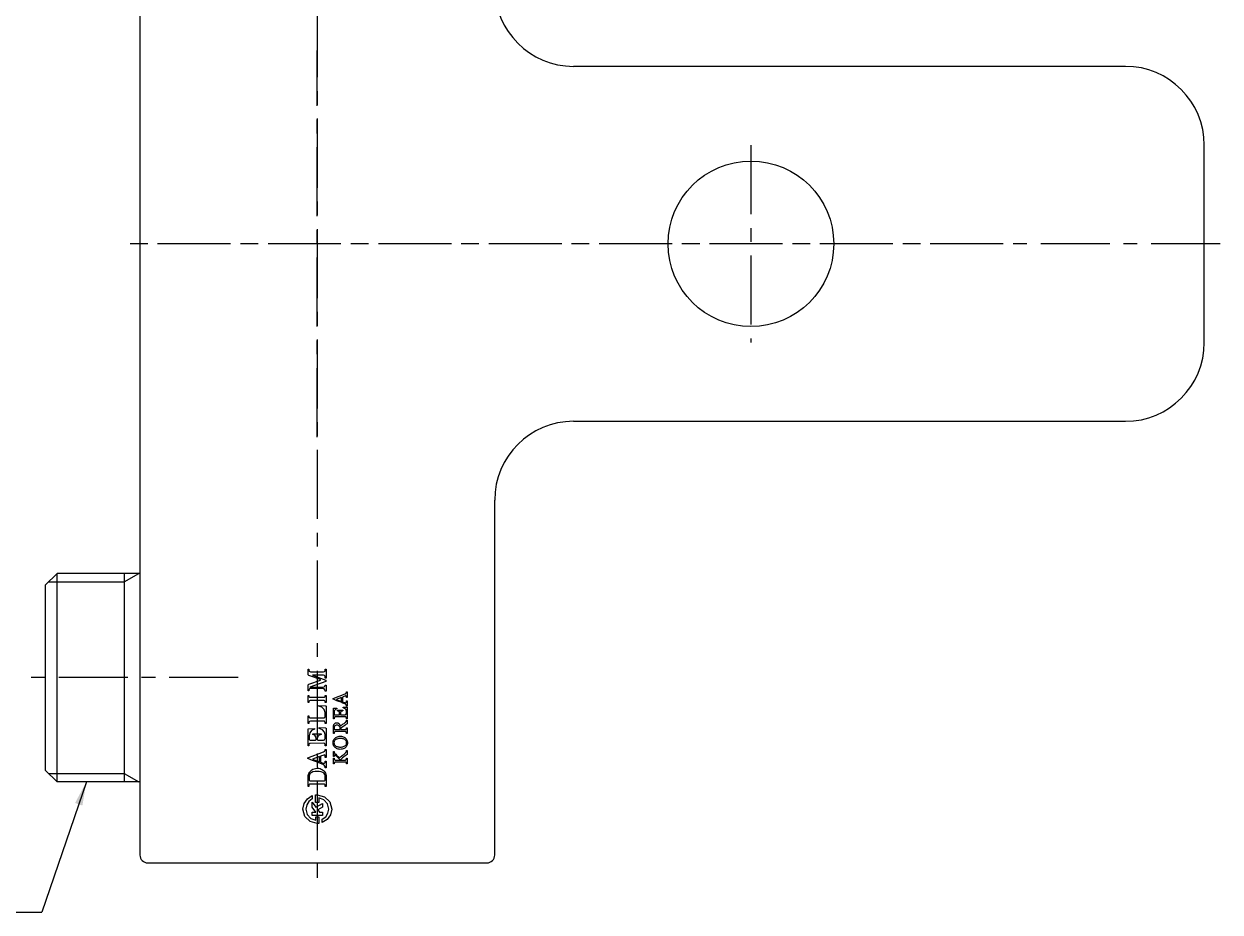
# Model space of a CAD drawing. Extents: x 46876 to 47470, y 16089 to 16509.
# Drawn here: x 46988.1 to 47139.8, y 16283.3 to 16395.9 of the extents above; entities that cross this region are included whole.
import ezdxf

# ---------------------------------------------------------------- set-up
doc = ezdxf.new("R2010")
doc.units = 0
doc.header["$LTSCALE"] = 7
doc.header["$MEASUREMENT"] = 0
doc.linetypes.add('CENTER', pattern=[2, 1.25, -0.25, 0.25, -0.25])
doc.layers.get('0').update_dxf_attribs({"color": 2, "linetype": 'CONTINUOUS'})
for name, color, linetype in [('CL', 1, 'CENTER'), ('D', 2, 'CONTINUOUS'), ('DIM', 2, 'CONTINUOUS'), ('DWG', 7, 'CONTINUOUS')]:
    doc.layers.add(name, color=color, linetype=linetype)
doc.styles.add('GHS', font='romans', dxfattribs={"bigfont": 'ghs'})
doc.dimstyles.new('STANDARD$7', dxfattribs={"dimtxt": 3.5, "dimasz": 3, "dimexe": 1, "dimexo": 1, "dimgap": 1, "dimtad": 1, "dimdec": 4, "dimzin": 0, "dimdsep": 46, "dimtxsty": 'GHS', "dimcen": 1, "dimclrd": 256, "dimclre": 256, "dimclrt": 2, "dimadec": 4, "dimazin": 0, "dimtfac": 1, "dimtdec": 4, "dimtmove": 2, "dimatfit": 2, "dimfxl": 0, "dimtolj": 1, "dimtzin": 0, "dimlwd": -1, "dimlwe": -1, "dimarcsym": 0})

msp = doc.modelspace()

# ---------------------------------------------------------------- linework, layer by layer
at = {"color": 7, "linetype": 'Continuous'}
for p, q in [((46992.32722, 16326.27583), (46990.82722, 16324.77583)), ((47002.82722, 16326.27583), (46992.32722, 16326.27583)), ((47000.82722, 16326.27583), (47000.82722, 16313.05533)), ((46990.82722, 16324.77583), (46990.82722, 16301.33483)), ((47000.82722, 16313.05533), (47000.82722, 16299.83483)), ((46992.32722, 16299.83483), (46990.82722, 16301.33483)), ((47002.82722, 16299.83483), (46992.32722, 16299.83483))]:
    msp.add_line(p, q, dxfattribs=at)
at = {"color": 2}
for p, q in [((47024.15086, 16314.10665), (47024.26599, 16314.10665)), ((47024.15086, 16313.48386), (47024.15086, 16314.10665)), ((47024.17235, 16313.42172), (47024.15086, 16313.48386)), ((47024.2132, 16313.36912), (47024.17235, 16313.42172)), ((47024.2666, 16313.33762), (47024.2132, 16313.36912)), ((47024.26599, 16314.10665), (47024.26913, 16313.98831)), ((47024.75594, 16313.17257), (47024.2666, 16313.33762)), ((47024.26913, 16313.98831), (47024.2979, 16313.88651)), ((47024.2979, 16313.88651), (47024.36908, 16313.81879)), ((47024.36908, 16313.81879), (47024.46851, 16313.79419)), ((47024.46851, 16313.79419), (47026.12668, 16313.79419)), ((47024.73322, 16313.38172), (47026.41391, 16312.73692)), ((47024.75025, 16313.37705), (47024.73322, 16313.38172)), ((47026.12668, 16313.37208), (47024.75025, 16313.37705)), ((47026.12668, 16313.79419), (47026.23876, 16313.81907)), ((47026.25072, 16313.33852), (47026.12668, 16313.37208)), ((47026.23876, 16313.81907), (47026.31014, 16313.88777)), ((47026.31782, 16313.25199), (47026.25072, 16313.33852)), ((47026.31014, 16313.88777), (47026.33542, 16313.99156)), ((47026.33542, 16313.99156), (47026.3358, 16314.11)), ((47026.3358, 16314.11), (47026.45092, 16314.11)), ((47026.45092, 16314.11), (47026.45092, 16312.99055)), ((47024.15086, 16312.05966), (47024.16666, 16312.12651)), ((47024.15086, 16311.36038), (47024.15086, 16312.05966)), ((47024.16666, 16312.12651), (47024.20455, 16312.18501)), ((47024.20455, 16312.18501), (47024.26629, 16312.23004)), ((47024.26629, 16312.23004), (47025.72547, 16312.74047)), ((47026.41391, 16312.56208), (47024.38819, 16311.83756)), ((47024.38819, 16311.83756), (47024.396, 16311.83774)), ((47024.396, 16311.83774), (47025.78644, 16311.83774)), ((47025.24165, 16312.98615), (47024.75594, 16313.17257)), ((47025.72436, 16312.7999), (47025.24165, 16312.98615)), ((47025.72547, 16312.74047), (47025.72436, 16312.7999)), ((47025.78644, 16311.83774), (47026.05893, 16311.83756)), ((47026.05893, 16311.83756), (47026.20136, 16311.87594)), ((47026.20136, 16311.87594), (47026.29724, 16311.97252)), ((47026.29724, 16311.97252), (47026.3358, 16312.09941)), ((47026.33732, 16313.13213), (47026.31782, 16313.25199)), ((47026.3358, 16312.99055), (47026.33732, 16313.13213)), ((47026.45092, 16312.99055), (47026.3358, 16312.99055)), ((47026.3358, 16312.09941), (47026.45092, 16312.09941)), ((47026.41391, 16312.73692), (47026.41391, 16312.56208)), ((47026.45092, 16312.09941), (47026.45092, 16311.35247)), ((47024.26599, 16311.36038), (47024.15086, 16311.36038)), ((47024.15086, 16309.88567), (47024.15086, 16310.80147)), ((47024.15086, 16310.80147), (47024.26599, 16310.80147)), ((47024.28214, 16311.54954), (47024.26498, 16311.45124)), ((47024.26498, 16311.45124), (47024.26599, 16311.36038)), ((47024.26599, 16310.80147), (47024.26678, 16310.68941)), ((47024.26678, 16310.68941), (47024.28469, 16310.62699)), ((47024.34515, 16311.63485), (47024.28214, 16311.54954)), ((47024.28469, 16310.62699), (47024.32956, 16310.58315)), ((47024.32956, 16310.58315), (47024.38909, 16310.56659)), ((47024.47196, 16311.67123), (47024.34515, 16311.63485)), ((47024.38909, 16310.56659), (47026.18196, 16310.56375)), ((47026.04312, 16311.67061), (47024.47196, 16311.67123)), ((47026.19044, 16311.62818), (47026.04312, 16311.67061)), ((47026.18196, 16310.56375), (47026.2587, 16310.57661)), ((47026.29152, 16311.51958), (47026.19044, 16311.62818)), ((47026.2587, 16310.57661), (47026.31205, 16310.61772)), ((47026.3358, 16311.35247), (47026.29152, 16311.51958)), ((47026.31205, 16310.61772), (47026.33531, 16310.69083)), ((47026.33531, 16310.69083), (47026.3358, 16310.80147)), ((47026.45092, 16311.35247), (47026.3358, 16311.35247)), ((47026.3358, 16310.80147), (47026.45092, 16310.80147)), ((47026.45092, 16310.80147), (47026.45092, 16309.88567)), ((47027.34796, 16310.40584), (47028.85036, 16310.98665)), ((47027.34796, 16310.30778), (47027.34796, 16310.40584)), ((47027.57074, 16310.22117), (47027.34796, 16310.30778)), ((47028.4025, 16310.54072), (47027.72715, 16310.27684)), ((47027.72715, 16310.27684), (47028.4025, 16310.01792)), ((47028.4025, 16310.01792), (47028.4025, 16310.54072)), ((47028.90188, 16310.72978), (47028.51183, 16310.58513)), ((47028.51183, 16310.58513), (47028.51183, 16309.97511)), ((47028.85036, 16310.98665), (47028.88022, 16310.99938)), ((47028.88022, 16310.99938), (47028.90611, 16311.01319)), ((47028.91059, 16310.73284), (47028.90188, 16310.72978)), ((47028.90611, 16311.01319), (47028.92793, 16311.02813)), ((47028.92002, 16310.73537), (47028.91059, 16310.73284)), ((47028.93037, 16310.73738), (47028.92002, 16310.73537)), ((47028.92793, 16311.02813), (47028.94738, 16311.0459)), ((47028.94034, 16310.73874), (47028.93037, 16310.73738)), ((47028.94923, 16310.73962), (47028.94034, 16310.73874)), ((47028.94738, 16311.0459), (47028.96644, 16311.06757)), ((47028.95724, 16310.7399), (47028.94923, 16310.73962)), ((47028.97424, 16310.73289), (47028.95724, 16310.7399)), ((47028.96644, 16311.06757), (47028.98535, 16311.09346)), ((47028.98934, 16310.71182), (47028.97424, 16310.73289)), ((47028.98535, 16311.09346), (47028.99632, 16311.11414)), ((47029.00248, 16310.67663), (47028.98934, 16310.71182)), ((47028.99632, 16311.11414), (47029.00595, 16311.13856)), ((47029.01353, 16310.63068), (47029.00248, 16310.67663)), ((47029.00595, 16311.13856), (47029.01425, 16311.16677)), ((47029.02172, 16310.57777), (47029.01353, 16310.63068)), ((47029.01425, 16311.16677), (47029.02092, 16311.19559)), ((47029.02092, 16311.19559), (47029.0252, 16311.22097)), ((47029.02723, 16310.51769), (47029.02172, 16310.57777)), ((47029.0252, 16311.22097), (47029.02723, 16311.24304)), ((47029.02723, 16311.24304), (47029.11435, 16311.24304)), ((47029.11435, 16310.51769), (47029.02723, 16310.51769)), ((47029.11435, 16311.24304), (47029.11435, 16310.51769)), ((47024.26599, 16309.88567), (47024.15086, 16309.88567)), ((47024.26678, 16310.00687), (47024.26599, 16309.88567)), ((47024.28889, 16310.08835), (47024.26678, 16310.00687)), ((47024.342, 16310.12959), (47024.28889, 16310.08835)), ((47024.4037, 16310.14103), (47024.342, 16310.12959)), ((47026.14768, 16310.14103), (47024.4037, 16310.14103)), ((47025.53492, 16309.51429), (47026.36877, 16309.47137)), ((47025.53492, 16309.41347), (47025.53492, 16309.51429)), ((47025.89489, 16309.28652), (47025.53492, 16309.41347)), ((47026.18804, 16308.99268), (47025.89489, 16309.28652)), ((47026.21852, 16310.13621), (47026.14768, 16310.14103)), ((47026.3215, 16308.63438), (47026.18804, 16308.99268)), ((47026.29634, 16310.1028), (47026.21852, 16310.13621)), ((47026.33397, 16310.01233), (47026.29634, 16310.1028)), ((47026.3358, 16309.88567), (47026.33397, 16310.01233)), ((47026.45092, 16309.88567), (47026.3358, 16309.88567)), ((47026.36877, 16309.47137), (47026.41687, 16309.45821)), ((47026.41687, 16309.45821), (47026.44258, 16309.42689)), ((47026.44258, 16309.42689), (47026.45092, 16309.38142)), ((47026.45092, 16309.38142), (47026.45092, 16307.24648)), ((47027.37269, 16307.84028), (47027.37269, 16309.18832)), ((47027.37269, 16309.18832), (47027.79248, 16309.18832)), ((47027.472, 16308.74381), (47027.47056, 16308.70705)), ((47027.4739, 16308.77732), (47027.472, 16308.74381)), ((47027.47643, 16308.80759), (47027.4739, 16308.77732)), ((47027.47949, 16308.83469), (47027.47643, 16308.80759)), ((47027.4965, 16308.88469), (47027.47949, 16308.83469)), ((47027.53483, 16308.93655), (47027.4965, 16308.88469)), ((47027.59431, 16308.99015), (47027.53483, 16308.93655)), ((47027.81332, 16310.12712), (47027.57074, 16310.22117)), ((47027.66291, 16309.03804), (47027.59431, 16308.99015)), ((47027.72893, 16309.07341), (47027.66291, 16309.03804)), ((47027.79248, 16309.09613), (47027.72893, 16309.07341)), ((47027.79248, 16309.18832), (47027.79248, 16309.09613)), ((47028.07574, 16310.02542), (47027.81332, 16310.12712)), ((47027.87715, 16308.92434), (47028.55837, 16308.92434)), ((47027.87715, 16308.83224), (47027.87715, 16308.92434)), ((47027.91303, 16308.82663), (47027.87715, 16308.83224)), ((47027.95041, 16308.81826), (47027.91303, 16308.82663)), ((47027.98941, 16308.8071), (47027.95041, 16308.81826)), ((47028.02643, 16308.79355), (47027.98941, 16308.8071)), ((47028.05809, 16308.77815), (47028.02643, 16308.79355)), ((47028.08455, 16308.76094), (47028.05809, 16308.77815)), ((47028.33936, 16309.92272), (47028.07574, 16310.02542)), ((47028.10964, 16308.73763), (47028.08455, 16308.76094)), ((47028.12952, 16308.71207), (47028.10964, 16308.73763)), ((47028.33838, 16308.76094), (47028.3102, 16308.73456)), ((47028.36211, 16308.77632), (47028.33838, 16308.76094)), ((47028.58488, 16309.82604), (47028.33936, 16309.92272)), ((47028.39385, 16308.79128), (47028.36211, 16308.77632)), ((47028.43352, 16308.80579), (47028.39385, 16308.79128)), ((47028.47672, 16308.81823), (47028.43352, 16308.80579)), ((47028.51829, 16308.82704), (47028.47672, 16308.81823)), ((47028.51183, 16309.97511), (47028.56644, 16309.95352)), ((47028.55837, 16308.83224), (47028.51829, 16308.82704)), ((47028.55837, 16308.92434), (47028.55837, 16308.83224)), ((47028.56644, 16309.95352), (47028.61631, 16309.93485)), ((47028.81221, 16309.73536), (47028.58488, 16309.82604)), ((47028.60106, 16309.31957), (47029.11435, 16309.28649)), ((47028.60106, 16309.23101), (47028.60106, 16309.31957)), ((47028.64578, 16309.21473), (47028.60106, 16309.23101)), ((47028.61631, 16309.93485), (47028.66141, 16309.91893)), ((47028.70456, 16309.18835), (47028.64578, 16309.21473)), ((47028.66141, 16309.91893), (47028.70273, 16309.9051)), ((47028.70273, 16309.9051), (47028.74202, 16309.89219)), ((47028.77754, 16309.15192), (47028.70456, 16309.18835)), ((47028.74202, 16309.89219), (47028.77916, 16309.88029)), ((47028.85039, 16309.1113), (47028.77754, 16309.15192)), ((47028.77916, 16309.88029), (47028.81221, 16309.87083)), ((47028.81221, 16309.87083), (47028.84091, 16309.86344)), ((47028.85181, 16309.71808), (47028.81221, 16309.73536)), ((47028.84091, 16309.86344), (47028.86505, 16309.85819)), ((47028.90987, 16309.07181), (47028.85039, 16309.1113)), ((47028.88514, 16309.70048), (47028.85181, 16309.71808)), ((47028.86505, 16309.85819), (47028.88589, 16309.85494)), ((47028.91242, 16309.68263), (47028.88514, 16309.70048)), ((47028.88589, 16309.85494), (47028.90389, 16309.85298)), ((47028.90389, 16309.85298), (47028.91912, 16309.85231)), ((47028.95593, 16309.03376), (47028.90987, 16309.07181)), ((47028.9363, 16309.6622), (47028.91242, 16309.68263)), ((47028.91912, 16309.85231), (47028.94939, 16309.86084)), ((47028.95946, 16309.63693), (47028.9363, 16309.6622)), ((47028.94939, 16309.86084), (47028.97484, 16309.8865)), ((47028.96966, 16309.0164), (47028.95593, 16309.03376)), ((47028.982, 16309.60677), (47028.95946, 16309.63693)), ((47028.98138, 16308.99281), (47028.96966, 16309.0164)), ((47028.97484, 16309.8865), (47028.99537, 16309.92939)), ((47028.99112, 16308.96287), (47028.98138, 16308.99281)), ((47028.9941, 16309.58428), (47028.982, 16309.60677)), ((47028.99869, 16308.93011), (47028.99112, 16308.96287)), ((47029.00446, 16309.55798), (47028.9941, 16309.58428)), ((47028.99537, 16309.92939), (47029.01087, 16309.9832)), ((47029.00456, 16308.89796), (47028.99869, 16308.93011)), ((47029.01294, 16309.52797), (47029.00446, 16309.55798)), ((47029.00876, 16308.86653), (47029.00456, 16308.89796)), ((47029.01157, 16308.83402), (47029.00876, 16308.86653)), ((47029.01087, 16309.9832), (47029.02146, 16310.04131)), ((47029.01327, 16308.79682), (47029.01157, 16308.83402)), ((47029.01981, 16309.49793), (47029.01294, 16309.52797)), ((47029.01384, 16308.75507), (47029.01327, 16308.79682)), ((47029.01384, 16308.71359), (47029.01384, 16308.75507)), ((47029.02453, 16309.47143), (47029.01981, 16309.49793)), ((47029.02146, 16310.04131), (47029.02723, 16310.10371)), ((47029.02723, 16309.44837), (47029.02453, 16309.47143)), ((47029.02723, 16310.10371), (47029.11435, 16310.10371)), ((47029.11435, 16309.44837), (47029.02723, 16309.44837)), ((47029.11435, 16310.10371), (47029.11435, 16309.44837)), ((47029.11435, 16309.28649), (47029.11435, 16307.84028)), ((47024.15086, 16308.21745), (47024.26599, 16308.21745)), ((47024.15086, 16307.24648), (47024.15086, 16308.21745)), ((47024.26599, 16307.24648), (47024.15086, 16307.24648)), ((47024.26599, 16308.21745), (47024.26689, 16308.10519)), ((47024.26668, 16307.35988), (47024.26599, 16307.24648)), ((47024.28963, 16307.44185), (47024.26668, 16307.35988)), ((47024.26689, 16308.10519), (47024.3003, 16308.00906)), ((47024.35697, 16307.50643), (47024.28963, 16307.44185)), ((47024.3003, 16308.00906), (47024.37209, 16307.95501)), ((47024.46944, 16307.53147), (47024.35697, 16307.50643)), ((47024.37209, 16307.95501), (47024.44844, 16307.94169)), ((47024.44844, 16307.94169), (47026.10803, 16307.93948)), ((47026.15092, 16307.53247), (47024.46944, 16307.53147)), ((47026.10803, 16307.93948), (47026.2051, 16307.94422)), ((47026.23902, 16307.51191), (47026.15092, 16307.53247)), ((47026.2051, 16307.94422), (47026.28065, 16307.98546)), ((47026.30273, 16307.45689), (47026.23902, 16307.51191)), ((47026.28065, 16307.98546), (47026.31816, 16308.10367)), ((47026.3359, 16307.37773), (47026.30273, 16307.45689)), ((47026.31816, 16308.10367), (47026.3215, 16308.63438)), ((47026.3358, 16307.24648), (47026.3359, 16307.37773)), ((47026.45092, 16307.24648), (47026.3358, 16307.24648)), ((47027.45981, 16307.84028), (47027.37269, 16307.84028)), ((47027.46252, 16307.86493), (47027.45981, 16307.84028)), ((47027.46736, 16307.89453), (47027.46252, 16307.86493)), ((47027.47452, 16307.92923), (47027.46736, 16307.89453)), ((47027.46973, 16308.66699), (47027.46945, 16308.62354)), ((47027.46945, 16308.62354), (47027.46945, 16308.34991)), ((47027.46945, 16308.34991), (47028.16203, 16308.34991)), ((47027.47056, 16308.70705), (47027.46973, 16308.66699)), ((47027.48297, 16307.96403), (47027.47452, 16307.92923)), ((47027.49237, 16307.99376), (47027.48297, 16307.96403)), ((47027.50252, 16308.01848), (47027.49237, 16307.99376)), ((47027.51713, 16308.04376), (47027.50252, 16308.01848)), ((47027.50425, 16307.20406), (47027.54696, 16307.2446)), ((47027.53408, 16308.06264), (47027.51713, 16308.04376)), ((47027.55363, 16308.07505), (47027.53408, 16308.06264)), ((47027.54696, 16307.2446), (47027.59642, 16307.27822)), ((47027.57558, 16308.08242), (47027.55363, 16308.07505)), ((47027.59946, 16308.08693), (47027.57558, 16308.08242)), ((47027.59642, 16307.27822), (47027.65281, 16307.30352)), ((47027.62532, 16308.08845), (47027.59946, 16308.08693)), ((47028.87764, 16308.08845), (47027.62532, 16308.08845)), ((47027.65281, 16307.30352), (47027.71651, 16307.31882)), ((47027.71651, 16307.31882), (47027.78751, 16307.32397)), ((47027.78751, 16307.32397), (47027.85198, 16307.32047)), ((47027.85198, 16307.32047), (47027.91133, 16307.31008)), ((47027.91133, 16307.31008), (47027.96548, 16307.29293)), ((47027.96548, 16307.29293), (47028.01466, 16307.26918)), ((47028.01466, 16307.26918), (47028.05917, 16307.23901)), ((47028.05917, 16307.23901), (47028.09915, 16307.20246)), ((47028.14397, 16308.68428), (47028.12952, 16308.71207)), ((47028.15389, 16308.64968), (47028.14397, 16308.68428)), ((47028.15997, 16308.60367), (47028.15389, 16308.64968)), ((47028.16203, 16308.54636), (47028.15997, 16308.60367)), ((47028.16203, 16308.34991), (47028.16203, 16308.54636)), ((47028.26298, 16308.59597), (47028.26131, 16308.54636)), ((47028.26131, 16308.54636), (47028.26131, 16308.34991)), ((47028.26131, 16308.34991), (47028.78424, 16308.34991)), ((47028.26793, 16308.63881), (47028.26298, 16308.59597)), ((47028.27602, 16308.67464), (47028.26793, 16308.63881)), ((47028.28939, 16308.70576), (47028.27602, 16308.67464)), ((47028.3102, 16308.73456), (47028.28939, 16308.70576)), ((47028.6269, 16307.1743), (47028.72138, 16307.24411)), ((47028.72138, 16307.24411), (47028.82692, 16307.32266)), ((47028.78424, 16308.34991), (47028.83292, 16308.35115)), ((47028.82692, 16307.32266), (47028.8719, 16307.35746)), ((47028.83292, 16308.35115), (47028.87427, 16308.35478)), ((47028.8719, 16307.35746), (47028.90817, 16307.38997)), ((47028.87427, 16308.35478), (47028.90817, 16308.36076)), ((47028.90598, 16308.08675), (47028.87764, 16308.08845)), ((47028.93079, 16308.0816), (47028.90598, 16308.08675)), ((47028.90817, 16308.36076), (47028.93596, 16308.37055)), ((47028.90817, 16307.38997), (47028.93584, 16307.42031)), ((47028.95217, 16308.07294), (47028.93079, 16308.0816)), ((47028.93584, 16307.42031), (47028.95758, 16307.44921)), ((47028.93596, 16308.37055), (47028.95892, 16308.38489)), ((47028.97061, 16308.06011), (47028.95217, 16308.07294)), ((47028.95758, 16307.44921), (47028.97664, 16307.47801)), ((47028.95892, 16308.38489), (47028.97692, 16308.40385)), ((47028.98663, 16308.0419), (47028.97061, 16308.06011)), ((47028.97664, 16307.47801), (47028.99284, 16307.50663)), ((47028.97692, 16308.40385), (47028.9906, 16308.4276)), ((47029.00034, 16308.01848), (47028.98663, 16308.0419)), ((47028.9906, 16308.4276), (47029.00065, 16308.45671)), ((47028.99284, 16307.50663), (47029.00261, 16307.52966)), ((47029.00583, 16308.00128), (47029.00034, 16308.01848)), ((47029.00065, 16308.45671), (47029.00704, 16308.49108)), ((47029.00261, 16307.52966), (47029.01087, 16307.5563)), ((47029.01126, 16307.97467), (47029.00583, 16308.00128)), ((47029.00704, 16308.49108), (47029.01069, 16308.53312)), ((47029.01069, 16308.53312), (47029.01301, 16308.58554)), ((47029.01087, 16307.5563), (47029.0176, 16307.58664)), ((47029.01667, 16307.93845), (47029.01126, 16307.97467)), ((47029.01301, 16308.58554), (47029.01384, 16308.64827)), ((47029.01384, 16308.67799), (47029.01384, 16308.71359)), ((47029.01384, 16308.64827), (47029.01384, 16308.67799)), ((47029.02146, 16307.90043), (47029.01667, 16307.93845)), ((47029.0176, 16307.58664), (47029.02226, 16307.61668)), ((47029.02494, 16307.86769), (47029.02146, 16307.90043)), ((47029.02226, 16307.61668), (47029.02551, 16307.64319)), ((47029.02723, 16307.84028), (47029.02494, 16307.86769)), ((47029.02551, 16307.64319), (47029.02723, 16307.66624)), ((47029.11435, 16307.84028), (47029.02723, 16307.84028)), ((47029.02723, 16307.66624), (47029.11435, 16307.66624)), ((47029.11435, 16307.66624), (47029.11435, 16307.19741)), ((47024.15086, 16306.4953), (47024.15985, 16306.53685)), ((47024.15086, 16304.41237), (47024.15086, 16306.4953)), ((47024.15985, 16306.53685), (47024.18, 16306.56129)), ((47024.18, 16306.56129), (47024.20939, 16306.57155)), ((47024.20939, 16306.57155), (47024.9688, 16306.61039)), ((47024.36318, 16306.04233), (47024.27876, 16305.65585)), ((47024.60094, 16306.34223), (47024.36318, 16306.04233)), ((47024.9688, 16306.52348), (47024.60094, 16306.34223)), ((47024.76568, 16305.93213), (47025.79667, 16305.93213)), ((47024.76568, 16305.83901), (47024.76568, 16305.93213)), ((47025.00499, 16305.7506), (47024.76568, 16305.83901)), ((47024.9688, 16306.61039), (47024.9688, 16306.52348)), ((47025.14662, 16305.56361), (47025.00499, 16305.7506)), ((47025.55174, 16305.75889), (47025.38564, 16305.58823)), ((47025.79667, 16305.82765), (47025.55174, 16305.75889)), ((47025.5832, 16306.71557), (47026.36187, 16306.67886)), ((47025.5832, 16306.59872), (47025.5832, 16306.71557)), ((47025.96738, 16306.44246), (47025.5832, 16306.59872)), ((47025.79667, 16305.93213), (47025.79667, 16305.82765)), ((47026.22362, 16306.12577), (47025.96738, 16306.44246)), ((47026.31816, 16305.82927), (47026.22362, 16306.12577)), ((47026.31952, 16305.66886), (47026.31816, 16305.82927)), ((47026.36187, 16306.67886), (47026.40682, 16306.66382)), ((47026.40682, 16306.66382), (47026.43876, 16306.63175)), ((47026.43876, 16306.63175), (47026.45092, 16306.60117)), ((47026.45092, 16306.60117), (47026.45092, 16305.87149)), ((47026.45092, 16305.87149), (47026.45092, 16305.14192)), ((47027.37269, 16306.77368), (47027.37522, 16306.84589)), ((47027.37269, 16305.96964), (47027.37269, 16306.77368)), ((47027.45981, 16305.96964), (47027.37269, 16305.96964)), ((47027.37522, 16306.84589), (47027.38274, 16306.91503)), ((47027.38274, 16306.91503), (47027.39531, 16306.98108)), ((47027.39531, 16306.98108), (47027.41347, 16307.04362)), ((47027.41347, 16307.04362), (47027.43776, 16307.1022)), ((47027.43776, 16307.1022), (47027.46824, 16307.15663)), ((47027.46223, 16305.99424), (47027.45981, 16305.96964)), ((47027.46612, 16306.02201), (47027.46223, 16305.99424)), ((47027.47159, 16306.053), (47027.46612, 16306.02201)), ((47027.46824, 16307.15663), (47027.50425, 16307.20406)), ((47027.47774, 16306.0837), (47027.47159, 16306.053)), ((47027.4823, 16306.77518), (47027.472, 16306.67317)), ((47027.472, 16306.67317), (47027.472, 16306.46446)), ((47027.472, 16306.46446), (47028.21942, 16306.46446)), ((47027.48444, 16306.11039), (47027.47774, 16306.0837)), ((47027.51321, 16306.86075), (47027.4823, 16306.77518)), ((47027.49165, 16306.13303), (47027.48444, 16306.11039)), ((47027.50482, 16306.15951), (47027.49165, 16306.13303)), ((47027.52159, 16306.17868), (47027.50482, 16306.15951)), ((47027.56458, 16306.92956), (47027.51321, 16306.86075)), ((47027.54196, 16306.19043), (47027.52159, 16306.17868)), ((47027.5652, 16306.19738), (47027.54196, 16306.19043)), ((47027.63372, 16306.98015), (47027.56458, 16306.92956)), ((47027.59055, 16306.20158), (47027.5652, 16306.19738)), ((47027.61824, 16306.203), (47027.59055, 16306.20158)), ((47028.87764, 16306.203), (47027.61824, 16306.203)), ((47027.71728, 16307.01044), (47027.63372, 16306.98015)), ((47027.81548, 16307.02052), (47027.71728, 16307.01044)), ((47027.93127, 16307.00795), (47027.81548, 16307.02052)), ((47028.02975, 16306.97023), (47027.93127, 16307.00795)), ((47028.11092, 16306.90735), (47028.02975, 16306.97023)), ((47028.09915, 16307.20246), (47028.13279, 16307.163)), ((47028.17128, 16306.82598), (47028.11092, 16306.90735)), ((47028.13279, 16307.163), (47028.16329, 16307.11866)), ((47028.16329, 16307.11866), (47028.19052, 16307.06951)), ((47028.20742, 16306.73193), (47028.17128, 16306.82598)), ((47028.19052, 16307.06951), (47028.21512, 16307.01619)), ((47028.21942, 16306.62541), (47028.20742, 16306.73193)), ((47028.21512, 16307.01619), (47028.23699, 16306.95931)), ((47028.21942, 16306.46446), (47028.21942, 16306.62541)), ((47028.23699, 16306.95931), (47028.25626, 16306.89903)), ((47028.25626, 16306.89903), (47028.36412, 16306.98)), ((47028.44985, 16306.73821), (47028.32501, 16306.64254)), ((47028.32501, 16306.64254), (47028.32501, 16306.46446)), ((47028.32501, 16306.46446), (47028.87764, 16306.46446)), ((47028.36412, 16306.98), (47028.45987, 16307.05135)), ((47028.57221, 16306.82915), (47028.44985, 16306.73821)), ((47028.45987, 16307.05135), (47028.54367, 16307.11312)), ((47028.54367, 16307.11312), (47028.6269, 16307.1743)), ((47028.69204, 16306.91536), (47028.57221, 16306.82915)), ((47028.81801, 16307.00277), (47028.69204, 16306.91536)), ((47028.95876, 16307.09674), (47028.81801, 16307.00277)), ((47028.87764, 16306.46446), (47028.90503, 16306.46596)), ((47028.90753, 16306.20117), (47028.87764, 16306.203)), ((47028.90503, 16306.46596), (47028.93017, 16306.47046)), ((47028.93359, 16306.19558), (47028.90753, 16306.20117)), ((47028.93017, 16306.47046), (47028.95309, 16306.47786)), ((47028.95593, 16306.18618), (47028.93359, 16306.19558)), ((47028.95309, 16306.47786), (47028.97283, 16306.49017)), ((47028.97484, 16306.17296), (47028.95593, 16306.18618)), ((47029.11435, 16307.19741), (47028.95876, 16307.09674)), ((47028.97283, 16306.49017), (47028.98937, 16306.50949)), ((47028.99034, 16306.15516), (47028.97484, 16306.17296)), ((47028.98937, 16306.50949), (47029.00248, 16306.53576)), ((47029.00248, 16306.13303), (47028.99034, 16306.15516)), ((47029.00248, 16306.53576), (47029.0082, 16306.55403)), ((47029.00874, 16306.11456), (47029.00248, 16306.13303)), ((47029.0082, 16306.55403), (47029.01355, 16306.57969)), ((47029.01409, 16306.08857), (47029.00874, 16306.11456)), ((47029.01355, 16306.57969), (47029.0184, 16306.61284)), ((47029.0184, 16306.05503), (47029.01409, 16306.08857)), ((47029.0184, 16306.61284), (47029.02275, 16306.64777)), ((47029.02216, 16306.02072), (47029.0184, 16306.05503)), ((47029.02509, 16305.99225), (47029.02216, 16306.02072)), ((47029.02275, 16306.64777), (47029.02566, 16306.67886)), ((47029.02723, 16305.96964), (47029.02509, 16305.99225)), ((47029.02566, 16306.67886), (47029.02723, 16306.70624)), ((47029.02723, 16306.70624), (47029.11435, 16306.70624)), ((47029.11435, 16305.96964), (47029.02723, 16305.96964)), ((47029.11435, 16306.70624), (47029.11435, 16305.96964)), ((47024.26599, 16304.41237), (47024.15086, 16304.41237)), ((47024.26761, 16304.58398), (47024.26599, 16304.41237)), ((47024.28994, 16304.65016), (47024.26761, 16304.58398)), ((47024.27876, 16305.65585), (47024.27876, 16305.27829)), ((47024.27876, 16305.27829), (47024.29636, 16305.19867)), ((47024.34324, 16304.69926), (47024.28994, 16304.65016)), ((47024.29636, 16305.19867), (47024.33855, 16305.15142)), ((47024.33855, 16305.15142), (47024.40321, 16305.13365)), ((47024.41284, 16304.71845), (47024.34324, 16304.69926)), ((47024.40321, 16305.13365), (47025.09963, 16305.13365)), ((47026.13825, 16304.72656), (47024.41284, 16304.71845)), ((47025.09963, 16305.13365), (47025.14463, 16305.14882)), ((47025.14463, 16305.14882), (47025.17933, 16305.18483)), ((47025.19324, 16305.34449), (47025.14662, 16305.56361)), ((47025.17933, 16305.18483), (47025.19324, 16305.22878)), ((47025.19324, 16305.22878), (47025.19324, 16305.34449)), ((47025.38564, 16305.58823), (47025.32446, 16305.34449)), ((47025.32446, 16305.34449), (47025.32446, 16305.22726)), ((47025.32446, 16305.22726), (47025.33722, 16305.18084)), ((47025.33722, 16305.18084), (47025.36795, 16305.14743)), ((47025.36795, 16305.14743), (47025.40754, 16305.13365)), ((47025.40754, 16305.13365), (47026.01494, 16305.13365)), ((47026.01494, 16305.13365), (47026.07926, 16305.13527)), ((47026.07926, 16305.13527), (47026.13387, 16305.14006)), ((47026.13387, 16305.14006), (47026.17861, 16305.14797)), ((47026.27367, 16304.67875), (47026.13825, 16304.72656)), ((47026.17861, 16305.14797), (47026.25085, 16305.18218)), ((47026.25085, 16305.18218), (47026.30005, 16305.24174)), ((47026.32323, 16304.56113), (47026.27367, 16304.67875)), ((47026.30005, 16305.24174), (47026.31867, 16305.3226)), ((47026.31867, 16305.3226), (47026.32096, 16305.4557)), ((47026.32096, 16305.4557), (47026.31952, 16305.66886)), ((47026.3358, 16304.41237), (47026.32323, 16304.56113)), ((47026.45092, 16304.41237), (47026.3358, 16304.41237)), ((47026.45092, 16305.14192), (47026.45092, 16304.41237)), ((47027.33081, 16304.79228), (47027.33805, 16304.90567)), ((47027.33792, 16304.68269), (47027.33081, 16304.79228)), ((47027.35914, 16304.57607), (47027.33792, 16304.68269)), ((47027.33805, 16304.90567), (47027.35968, 16305.01464)), ((47027.39451, 16304.47262), (47027.35914, 16304.57607)), ((47027.35968, 16305.01464), (47027.39572, 16305.11915)), ((47027.44348, 16304.37491), (47027.39451, 16304.47262)), ((47027.39572, 16305.11915), (47027.44508, 16305.21678)), ((47027.44657, 16304.87661), (47027.44013, 16304.79228)), ((47027.44013, 16304.79228), (47027.44765, 16304.69913)), ((47027.50492, 16304.28553), (47027.44348, 16304.37491)), ((47027.44508, 16305.21678), (47027.50603, 16305.30518)), ((47027.46594, 16304.95444), (47027.44657, 16304.87661)), ((47027.44765, 16304.69913), (47027.47017, 16304.61572)), ((47027.49835, 16305.02566), (47027.46594, 16304.95444)), ((47027.47017, 16304.61572), (47027.5076, 16304.5421)), ((47027.54235, 16305.08975), (47027.49835, 16305.02566)), ((47027.57877, 16304.20438), (47027.50492, 16304.28553)), ((47027.50603, 16305.30518), (47027.57877, 16305.38437)), ((47027.5076, 16304.5421), (47027.55757, 16304.47759)), ((47027.59652, 16305.14627), (47027.54235, 16305.08975)), ((47027.55757, 16304.47759), (47027.6178, 16304.42144)), ((47027.57877, 16305.38437), (47027.6644, 16305.45557)), ((47027.66471, 16304.13231), (47027.57877, 16304.20438)), ((47027.66092, 16305.19501), (47027.59652, 16305.14627)), ((47027.6178, 16304.42144), (47027.6882, 16304.37365)), ((47027.73622, 16305.23653), (47027.66092, 16305.19501)), ((47027.6644, 16305.45557), (47027.76121, 16305.51569)), ((47027.6882, 16304.37365), (47027.76427, 16304.33632)), ((47027.82138, 16305.27069), (47027.73622, 16305.23653)), ((47027.76121, 16305.51569), (47027.86914, 16305.56459)), ((47027.76427, 16304.33632), (47027.84848, 16304.30585)), ((47027.91651, 16305.29766), (47027.82138, 16305.27069)), ((47027.84848, 16304.30585), (47027.94083, 16304.28225)), ((47027.86914, 16305.56459), (47027.98645, 16305.60075)), ((47028.01955, 16305.31708), (47027.91651, 16305.29766)), ((47027.94083, 16304.28225), (47028.03916, 16304.26554)), ((47027.98645, 16305.60075), (47028.11193, 16305.62234)), ((47028.12924, 16305.32863), (47028.01955, 16305.31708)), ((47028.03916, 16304.26554), (47028.14065, 16304.25549)), ((47028.11193, 16305.62234), (47028.24539, 16305.62948)), ((47028.24539, 16305.33244), (47028.12924, 16305.32863)), ((47028.14065, 16304.25549), (47028.24539, 16304.25214)), ((47028.24539, 16305.62948), (47028.37945, 16305.62219)), ((47028.35781, 16305.32906), (47028.24539, 16305.33244)), ((47028.24539, 16304.25214), (47028.35935, 16304.25575)), ((47028.46296, 16305.31879), (47028.35781, 16305.32906)), ((47028.35935, 16304.25575), (47028.46566, 16304.26651)), ((47028.37945, 16305.62219), (47028.50505, 16305.60019)), ((47028.5609, 16305.3014), (47028.46296, 16305.31879)), ((47028.46566, 16304.26651), (47028.56425, 16304.28439)), ((47028.50505, 16305.60019), (47028.62205, 16305.56327)), ((47028.6515, 16305.27631), (47028.5609, 16305.3014)), ((47028.56425, 16304.28439), (47028.65575, 16304.30951)), ((47028.62205, 16305.56327), (47028.72945, 16305.51343)), ((47028.73571, 16305.2429), (47028.6515, 16305.27631)), ((47028.65575, 16304.30951), (47028.74006, 16304.34302)), ((47028.72945, 16305.51343), (47028.82561, 16305.45207)), ((47028.81353, 16305.20129), (47028.73571, 16305.2429)), ((47028.74006, 16304.34302), (47028.81729, 16304.38491)), ((47028.89812, 16304.1922), (47028.81324, 16304.12375)), ((47028.88182, 16305.15281), (47028.81353, 16305.20129)), ((47028.81729, 16304.38491), (47028.88408, 16304.43285)), ((47028.82561, 16305.45207), (47028.91069, 16305.3794)), ((47028.93911, 16305.09547), (47028.88182, 16305.15281)), ((47028.88408, 16304.43285), (47028.94032, 16304.48849)), ((47028.97345, 16304.27071), (47028.89812, 16304.1922)), ((47028.91069, 16305.3794), (47028.98318, 16305.29908)), ((47028.98535, 16305.0294), (47028.93911, 16305.09547)), ((47028.94032, 16304.48849), (47028.98615, 16304.55173)), ((47029.03671, 16304.35884), (47028.97345, 16304.27071)), ((47028.98318, 16305.29908), (47029.04372, 16305.21064)), ((47029.0195, 16304.95608), (47028.98535, 16305.0294)), ((47028.98615, 16304.55173), (47029.01997, 16304.62321)), ((47029.04003, 16304.87703), (47029.0195, 16304.95608)), ((47029.01997, 16304.62321), (47029.04019, 16304.70348)), ((47029.08797, 16304.4567), (47029.03671, 16304.35884)), ((47029.04689, 16304.79228), (47029.04003, 16304.87703)), ((47029.04019, 16304.70348), (47029.04689, 16304.79228)), ((47029.04372, 16305.21064), (47029.09212, 16305.1141)), ((47029.12576, 16304.56242), (47029.08797, 16304.4567)), ((47029.09212, 16305.1141), (47029.12772, 16305.01126)), ((47029.14859, 16304.67427), (47029.12576, 16304.56242)), ((47029.12772, 16305.01126), (47029.1491, 16304.90397)), ((47029.15624, 16304.79228), (47029.14859, 16304.67427)), ((47029.1491, 16304.90397), (47029.15624, 16304.79228)), ((47024.11833, 16302.89691), (47026.10234, 16303.66371)), ((47024.11833, 16302.8044), (47024.11833, 16302.89691)), ((47024.41246, 16302.69008), (47024.11833, 16302.8044)), ((47024.73281, 16302.56589), (47024.41246, 16302.69008)), ((47025.62225, 16303.04871), (47024.725, 16302.70015)), ((47024.725, 16302.70015), (47025.62225, 16302.35816)), ((47025.62225, 16302.35816), (47025.62225, 16303.04871)), ((47026.1697, 16303.23848), (47025.74018, 16303.08078)), ((47025.74018, 16303.08078), (47025.74018, 16302.32287)), ((47026.10234, 16303.66371), (47026.23281, 16303.71834)), ((47026.25391, 16303.24614), (47026.1697, 16303.23848)), ((47026.23281, 16303.71834), (47026.30935, 16303.79462)), ((47026.31476, 16303.20647), (47026.25391, 16303.24614)), ((47026.30935, 16303.79462), (47026.3358, 16303.94343)), ((47026.33915, 16303.14173), (47026.31476, 16303.20647)), ((47026.3358, 16303.94343), (47026.45092, 16303.94343)), ((47026.34028, 16302.9391), (47026.33915, 16303.14173)), ((47026.45092, 16302.9391), (47026.34028, 16302.9391)), ((47026.45092, 16303.94343), (47026.45092, 16302.9391)), ((47027.37269, 16303.04691), (47027.37269, 16303.70003)), ((47027.37269, 16303.70003), (47027.45981, 16303.70003)), ((47027.45981, 16303.04691), (47027.37269, 16303.04691)), ((47027.37269, 16302.11527), (47027.37269, 16302.83807)), ((47027.37269, 16302.83807), (47027.45981, 16302.83807)), ((47027.45981, 16303.70003), (47027.45994, 16303.69668)), ((47027.46066, 16303.05958), (47027.45981, 16303.04691)), ((47027.45981, 16302.83807), (47027.46159, 16302.81339)), ((47027.45994, 16303.69668), (47027.46035, 16303.69142)), ((47027.46035, 16303.69142), (47027.46102, 16303.68411)), ((47027.46164, 16303.07437), (47027.46066, 16303.05958)), ((47027.46102, 16303.68411), (47027.46193, 16303.67548)), ((47027.46159, 16302.81339), (47027.46525, 16302.78472)), ((47027.46275, 16303.09132), (47027.46164, 16303.07437)), ((47027.46193, 16303.67548), (47027.46275, 16303.66615)), ((47027.46275, 16303.66615), (47027.46357, 16303.65611)), ((47027.46455, 16303.11012), (47027.46275, 16303.09132)), ((47027.46357, 16303.65611), (47027.46458, 16303.64446)), ((47027.46762, 16303.13055), (47027.46455, 16303.11012)), ((47027.46458, 16303.64446), (47027.46607, 16303.63302)), ((47027.46525, 16302.78472), (47027.47066, 16302.75229)), ((47027.46607, 16303.63302), (47027.46824, 16303.62174)), ((47027.472, 16303.15247), (47027.46762, 16303.13055)), ((47027.46824, 16303.62174), (47027.47084, 16303.60897)), ((47027.47066, 16302.75229), (47027.47718, 16302.72097)), ((47027.47084, 16303.60897), (47027.47375, 16303.59418)), ((47027.47741, 16303.17146), (47027.472, 16303.15247)), ((47027.47375, 16303.59418), (47027.47697, 16303.57731)), ((47027.47697, 16303.57731), (47027.48465, 16303.54843)), ((47027.47718, 16302.72097), (47027.48323, 16302.6957)), ((47027.48369, 16303.18895), (47027.47741, 16303.17146)), ((47027.48323, 16302.6957), (47027.48913, 16302.67643)), ((47027.49085, 16303.20479), (47027.48369, 16303.18895)), ((47027.48465, 16303.54843), (47027.49503, 16303.51878)), ((47027.48913, 16302.67643), (47027.50126, 16302.65141)), ((47027.49948, 16303.21739), (47027.49085, 16303.20479)), ((47027.49503, 16303.51878), (47027.50798, 16303.48846)), ((47027.5095, 16303.22491), (47027.49948, 16303.21739)), ((47027.50798, 16303.48846), (47027.52367, 16303.4594)), ((47027.52097, 16303.22741), (47027.5095, 16303.22491)), ((47027.55711, 16303.22244), (47027.52097, 16303.22741)), ((47027.52367, 16303.4594), (47027.5415, 16303.43424)), ((47027.5415, 16303.43424), (47027.56164, 16303.41301)), ((47027.5967, 16303.20747), (47027.55711, 16303.22244)), ((47027.56164, 16303.41301), (47027.6584, 16303.32728)), ((47027.63954, 16303.18259), (47027.5967, 16303.20747)), ((47027.68908, 16303.14701), (47027.63954, 16303.18259)), ((47027.6584, 16303.32728), (47027.75747, 16303.23931)), ((47027.76066, 16304.07136), (47027.66471, 16304.13231)), ((47027.74866, 16303.09979), (47027.68908, 16303.14701)), ((47027.81803, 16303.04101), (47027.74866, 16303.09979)), ((47027.75747, 16303.23931), (47027.85868, 16303.14912)), ((47027.86662, 16304.02172), (47027.76066, 16304.07136)), ((47027.88519, 16302.98063), (47027.81803, 16303.04101)), ((47027.85868, 16303.14912), (47027.95796, 16303.05762)), ((47027.98272, 16303.9847), (47027.86662, 16304.02172)), ((47027.95253, 16302.91594), (47027.88519, 16302.98063)), ((47028.01994, 16302.84691), (47027.95253, 16302.91594)), ((47027.95796, 16303.05762), (47028.05129, 16302.96664)), ((47028.10894, 16303.9625), (47027.98272, 16303.9847)), ((47028.08661, 16302.77527), (47028.01994, 16302.84691)), ((47028.05129, 16302.96664), (47028.13862, 16302.87622)), ((47028.15155, 16302.70278), (47028.08661, 16302.77527)), ((47028.24539, 16303.95508), (47028.10894, 16303.9625)), ((47028.13862, 16302.87622), (47028.2728, 16302.99356)), ((47028.21476, 16302.62947), (47028.15155, 16302.70278)), ((47028.37187, 16303.96216), (47028.24539, 16303.95508)), ((47028.399, 16302.76123), (47028.26255, 16302.63707)), ((47028.2728, 16302.99356), (47028.39382, 16303.0966)), ((47028.49315, 16303.98328), (47028.37187, 16303.96216)), ((47028.39382, 16303.0966), (47028.50178, 16303.18514)), ((47028.53828, 16302.88168), (47028.399, 16302.76123)), ((47028.60907, 16304.01827), (47028.49315, 16303.98328)), ((47028.50178, 16303.18514), (47028.60554, 16303.26824)), ((47028.68027, 16302.99863), (47028.53828, 16302.88168)), ((47028.60554, 16303.26824), (47028.71396, 16303.35484)), ((47028.71688, 16304.06582), (47028.60907, 16304.01827)), ((47028.82427, 16303.1101), (47028.68027, 16302.99863)), ((47028.71396, 16303.35484), (47028.82692, 16303.44485)), ((47028.81324, 16304.12375), (47028.71688, 16304.06582)), ((47028.96891, 16303.21463), (47028.82427, 16303.1101)), ((47028.82692, 16303.44485), (47028.86829, 16303.48006)), ((47028.86829, 16303.48006), (47028.90371, 16303.51525)), ((47028.90371, 16303.51525), (47028.93331, 16303.55044)), ((47028.93331, 16303.55044), (47028.95763, 16303.58398)), ((47028.95763, 16303.58398), (47028.97752, 16303.61417)), ((47029.11435, 16303.31211), (47028.96891, 16303.21463)), ((47028.97752, 16303.61417), (47028.99284, 16303.64101)), ((47028.97847, 16302.65208), (47028.99284, 16302.67643)), ((47028.99284, 16303.64101), (47029.00261, 16303.66414)), ((47028.99284, 16302.67643), (47028.99903, 16302.69317)), ((47028.99903, 16302.69317), (47029.00595, 16302.71749)), ((47029.00261, 16303.66414), (47029.01087, 16303.69086)), ((47029.00595, 16302.71749), (47029.01384, 16302.74933)), ((47029.01087, 16303.69086), (47029.0176, 16303.72102)), ((47029.01384, 16302.74933), (47029.02061, 16302.78297)), ((47029.0176, 16303.72102), (47029.02226, 16303.75121)), ((47029.02061, 16302.78297), (47029.02509, 16302.81257)), ((47029.02226, 16303.75121), (47029.02551, 16303.77782)), ((47029.02509, 16302.81257), (47029.02723, 16302.83807)), ((47029.02551, 16303.77782), (47029.02723, 16303.80072)), ((47029.02723, 16303.80072), (47029.11435, 16303.80072)), ((47029.02723, 16302.83807), (47029.11435, 16302.83807)), ((47029.11435, 16303.80072), (47029.11435, 16303.31211)), ((47029.11435, 16302.83807), (47029.11435, 16302.11527)), ((47024.38729, 16301.12057), (47024.4936, 16301.24587)), ((47024.4936, 16301.24587), (47024.61944, 16301.35208)), ((47024.61944, 16301.35208), (47024.76506, 16301.43871)), ((47025.07936, 16302.43171), (47024.73281, 16302.56589)), ((47024.76506, 16301.43871), (47024.92974, 16301.50442)), ((47025.05713, 16301.15226), (47024.76679, 16301.10435)), ((47024.92974, 16301.50442), (47025.11295, 16301.54631)), ((47025.31282, 16301.16377), (47025.05713, 16301.15226)), ((47025.42753, 16302.29608), (47025.07936, 16302.43171)), ((47025.11295, 16301.54631), (47025.31455, 16301.56102)), ((47025.55257, 16301.15731), (47025.31282, 16301.16377)), ((47025.31455, 16301.56102), (47025.50527, 16301.55229)), ((47025.75177, 16302.16844), (47025.42753, 16302.29608)), ((47025.50527, 16301.55229), (47025.6817, 16301.5221)), ((47025.83047, 16301.12318), (47025.55257, 16301.15731)), ((47025.6817, 16301.5221), (47025.83776, 16301.46447)), ((47025.74018, 16302.32287), (47026.0841, 16302.19338)), ((47026.05195, 16302.04884), (47025.75177, 16302.16844)), ((47025.83776, 16301.46447), (47025.9791, 16301.38268)), ((47025.9791, 16301.38268), (47026.10855, 16301.28487)), ((47026.14979, 16301.99822), (47026.05195, 16302.04884)), ((47026.0841, 16302.19338), (47026.22375, 16302.20355)), ((47026.10855, 16301.28487), (47026.21522, 16301.1731)), ((47026.21586, 16301.93567), (47026.14979, 16301.99822)), ((47026.21522, 16301.1731), (47026.2951, 16301.05749)), ((47026.27861, 16301.84683), (47026.21586, 16301.93567)), ((47026.22375, 16302.20355), (47026.30486, 16302.31185)), ((47026.30674, 16301.78142), (47026.27861, 16301.84683)), ((47026.30486, 16302.31185), (47026.3358, 16302.46963)), ((47026.32594, 16301.70491), (47026.30674, 16301.78142)), ((47026.3358, 16301.63284), (47026.32594, 16301.70491)), ((47026.3358, 16302.46963), (47026.45092, 16302.46963)), ((47026.45092, 16301.63284), (47026.3358, 16301.63284)), ((47026.45092, 16302.46963), (47026.45092, 16301.63284)), ((47027.45981, 16302.11527), (47027.37269, 16302.11527)), ((47027.46252, 16302.13946), (47027.45981, 16302.11527)), ((47027.46736, 16302.16597), (47027.46252, 16302.13946)), ((47027.47452, 16302.1949), (47027.46736, 16302.16597)), ((47027.48297, 16302.224), (47027.47452, 16302.1949)), ((47027.49237, 16302.2502), (47027.48297, 16302.224)), ((47027.50252, 16302.2737), (47027.49237, 16302.2502)), ((47027.50126, 16302.65141), (47027.51762, 16302.63253)), ((47027.51708, 16302.29835), (47027.50252, 16302.2737)), ((47027.53385, 16302.31697), (47027.51708, 16302.29835)), ((47027.51762, 16302.63253), (47027.5382, 16302.61983)), ((47027.55281, 16302.32936), (47027.53385, 16302.31697)), ((47027.5382, 16302.61983), (47027.56193, 16302.61177)), ((47027.57463, 16302.33743), (47027.55281, 16302.32936)), ((47027.56193, 16302.61177), (47027.58694, 16302.60688)), ((47027.59879, 16302.34219), (47027.57463, 16302.33743)), ((47027.58694, 16302.60688), (47027.61316, 16302.60523)), ((47027.62532, 16302.34376), (47027.59879, 16302.34219)), ((47027.61316, 16302.60523), (47028.21476, 16302.60523)), ((47028.8822, 16302.34376), (47027.62532, 16302.34376)), ((47028.21476, 16302.60523), (47028.21476, 16302.62947)), ((47028.26255, 16302.63707), (47028.26255, 16302.60523)), ((47028.26255, 16302.60523), (47028.86881, 16302.60523)), ((47028.86881, 16302.60523), (47028.89498, 16302.60688)), ((47028.91046, 16302.34193), (47028.8822, 16302.34376)), ((47028.89498, 16302.60688), (47028.91907, 16302.61187)), ((47028.9356, 16302.33632), (47028.91046, 16302.34193)), ((47028.91907, 16302.61187), (47028.94132, 16302.62024)), ((47028.95765, 16302.32684), (47028.9356, 16302.33632)), ((47028.94132, 16302.62024), (47028.96131, 16302.63343)), ((47028.97692, 16302.31362), (47028.95765, 16302.32684)), ((47028.96131, 16302.63343), (47028.97847, 16302.65208)), ((47028.99271, 16302.29582), (47028.97692, 16302.31362)), ((47029.005, 16302.2737), (47028.99271, 16302.29582)), ((47029.01113, 16302.25538), (47029.005, 16302.2737)), ((47029.016, 16302.22993), (47029.01113, 16302.25538)), ((47029.01961, 16302.19742), (47029.016, 16302.22993)), ((47029.0227, 16302.16432), (47029.01961, 16302.19742)), ((47029.02522, 16302.13696), (47029.0227, 16302.16432)), ((47029.02723, 16302.11527), (47029.02522, 16302.13696)), ((47029.11435, 16302.11527), (47029.02723, 16302.11527)), ((47024.15086, 16300.36207), (47024.15785, 16300.49971)), ((47024.15086, 16299.24932), (47024.15086, 16300.36207)), ((47024.15785, 16300.49971), (47024.17897, 16300.63595)), ((47024.17897, 16300.63595), (47024.21447, 16300.77088)), ((47024.21447, 16300.77088), (47024.26241, 16300.89901)), ((47024.26241, 16300.89901), (47024.32021, 16301.01553)), ((47024.28433, 16300.43193), (47024.28201, 16300.27799)), ((47024.28201, 16300.27799), (47024.28229, 16300.22809)), ((47024.28229, 16300.22809), (47024.28306, 16300.17127)), ((47024.28306, 16300.17127), (47024.28425, 16300.1139)), ((47024.28425, 16300.1139), (47024.30715, 16300.03252)), ((47024.29829, 16300.59948), (47024.28433, 16300.43193)), ((47024.33453, 16300.73752), (47024.29829, 16300.59948)), ((47024.30715, 16300.03252), (47024.36068, 16299.98752)), ((47024.32021, 16301.01553), (47024.38729, 16301.12057)), ((47024.39041, 16300.83706), (47024.33453, 16300.73752)), ((47024.36068, 16299.98752), (47024.42268, 16299.97353)), ((47024.45795, 16300.92276), (47024.39041, 16300.83706)), ((47024.42268, 16299.97353), (47026.18815, 16299.97353)), ((47024.53889, 16300.99999), (47024.45795, 16300.92276)), ((47024.76679, 16301.10435), (47024.53889, 16300.99999)), ((47026.04981, 16301.03925), (47025.83047, 16301.12318)), ((47026.13351, 16300.96916), (47026.04981, 16301.03925)), ((47026.20788, 16300.88598), (47026.13351, 16300.96916)), ((47026.18815, 16299.97353), (47026.26097, 16299.98317)), ((47026.26653, 16300.78966), (47026.20788, 16300.88598)), ((47026.26097, 16299.98317), (47026.30038, 16300.01186)), ((47026.30587, 16300.66341), (47026.26653, 16300.78966)), ((47026.2951, 16301.05749), (47026.35561, 16300.93881)), ((47026.30038, 16300.01186), (47026.33276, 16300.05934)), ((47026.32792, 16300.51058), (47026.30587, 16300.66341)), ((47026.3348, 16300.36148), (47026.32792, 16300.51058)), ((47026.33276, 16300.05934), (47026.33745, 16300.13886)), ((47026.33634, 16300.24409), (47026.3348, 16300.36148)), ((47026.33745, 16300.13886), (47026.33634, 16300.24409)), ((47026.35561, 16300.93881), (47026.40437, 16300.80344)), ((47026.40437, 16300.80344), (47026.4365, 16300.64162)), ((47026.4365, 16300.64162), (47026.44889, 16300.46576)), ((47026.44889, 16300.46576), (47026.45092, 16300.29736)), ((47026.45092, 16300.29736), (47026.45092, 16299.25916)), ((47024.2604, 16299.24932), (47024.15086, 16299.24932)), ((47024.26081, 16299.40967), (47024.2604, 16299.24932)), ((47024.28577, 16299.49963), (47024.26081, 16299.40967)), ((47024.34958, 16299.54623), (47024.28577, 16299.49963)), ((47024.43788, 16299.55885), (47024.34958, 16299.54623)), ((47026.17284, 16299.55885), (47024.43788, 16299.55885)), ((47025.11921, 16298.19429), (47025.18786, 16298.20086)), ((47025.11921, 16298.03363), (47025.11921, 16298.19429)), ((47025.18786, 16298.20086), (47025.25723, 16298.20488)), ((47025.25723, 16298.20488), (47025.32722, 16298.20624)), ((47025.32722, 16298.20624), (47026.24734, 16297.9564)), ((47026.2485, 16299.535), (47026.17284, 16299.55885)), ((47026.31079, 16299.47392), (47026.2485, 16299.535)), ((47026.33621, 16299.39131), (47026.31079, 16299.47392)), ((47026.3358, 16299.25916), (47026.33621, 16299.39131)), ((47026.45092, 16299.25916), (47026.3358, 16299.25916)), ((47023.50192, 16296.38084), (47023.65594, 16297.11376)), ((47023.65594, 16297.11376), (47024.07394, 16297.7058)), ((47023.98147, 16296.91296), (47023.87765, 16296.38073)), ((47024.26575, 16297.35542), (47023.98147, 16296.91296)), ((47024.07394, 16297.7058), (47024.68971, 16298.09094)), ((47024.68971, 16297.66783), (47024.26575, 16297.35542)), ((47024.68585, 16297.26642), (47025.15674, 16296.61348)), ((47024.68585, 16296.63043), (47024.68585, 16297.26642)), ((47025.13606, 16295.97741), (47024.68585, 16296.63043)), ((47024.68971, 16298.09094), (47024.68971, 16297.66783)), ((47025.11921, 16297.79967), (47025.11921, 16298.03363)), ((47025.11921, 16297.21976), (47025.11921, 16297.79967)), ((47025.51514, 16297.21976), (47025.11921, 16297.21976)), ((47025.15674, 16296.61348), (47025.98804, 16297.09158)), ((47025.98804, 16296.64493), (47025.38593, 16296.29555)), ((47025.51514, 16297.80251), (47025.51514, 16297.21976)), ((47026.15788, 16297.55464), (47025.51514, 16297.80251)), ((47025.98804, 16297.09158), (47025.98804, 16296.64493)), ((47026.60752, 16297.05196), (47026.15788, 16297.55464)), ((47026.24734, 16297.9564), (47026.90281, 16297.30091)), ((47026.77676, 16296.38073), (47026.60752, 16297.05196)), ((47026.90281, 16297.30091), (47027.15263, 16296.38084)), ((47023.75171, 16295.46069), (47023.50192, 16296.38084)), ((47024.40718, 16294.80518), (47023.75171, 16295.46069)), ((47023.87765, 16296.38073), (47024.04491, 16295.71334)), ((47024.04491, 16295.71334), (47024.48956, 16295.21185)), ((47024.48956, 16295.21185), (47025.12591, 16294.9609)), ((47024.68585, 16295.97741), (47025.13606, 16295.97741)), ((47024.68585, 16295.57934), (47024.68585, 16295.97741)), ((47025.98804, 16295.57934), (47024.68585, 16295.57934)), ((47025.12591, 16295.3984), (47025.51514, 16295.3984)), ((47025.12591, 16294.9609), (47025.12591, 16295.3984)), ((47025.38593, 16296.29555), (47025.61535, 16295.97741)), ((47025.51514, 16295.3984), (47025.51514, 16294.95907)), ((47025.61535, 16295.97741), (47025.98804, 16295.97741)), ((47025.96483, 16295.09374), (47026.38876, 16295.40616)), ((47025.96483, 16294.67063), (47025.96483, 16295.09374)), ((47025.98804, 16295.97741), (47025.98804, 16295.57934)), ((47026.38876, 16295.40616), (47026.67297, 16295.84858)), ((47026.99858, 16295.64789), (47026.5806, 16295.0558)), ((47026.67297, 16295.84858), (47026.77676, 16296.38073)), ((47027.15263, 16296.38084), (47026.99858, 16295.64789)), ((47025.32722, 16294.55533), (47024.40718, 16294.80518)), ((47025.39044, 16294.55644), (47025.32722, 16294.55533)), ((47025.45308, 16294.55966), (47025.39044, 16294.55644)), ((47025.51514, 16294.56496), (47025.45308, 16294.55966)), ((47025.51514, 16294.95907), (47025.51514, 16294.70806)), ((47025.51514, 16294.70806), (47025.51514, 16294.56496)), ((47026.5806, 16295.0558), (47025.96483, 16294.67063))]:
    msp.add_line(p, q, dxfattribs=at)
for p, q in [((47029.11435, 16302.83807), (47029.11435, 16302.11527)), ((47029.11435, 16302.11527), (47029.02723, 16302.11527))]:
    msp.add_line(p, q)
at = {"layer": 'CL'}
for p, q in [((47025.32722, 16495.92376), (47025.32722, 16287.55533)), ((47025.32722, 16343.55533), (47025.32722, 16392.55533)), ((47080.32722, 16380.55533), (47080.32722, 16355.55533)), ((47112.32719, 16368.05533), (47000.82719, 16368.05533)), ((47139.82722, 16368.05533), (47000.82722, 16368.05533)), ((47015.29049, 16313.05533), (46988.37145, 16313.05533))]:
    msp.add_line(p, q, dxfattribs=at)
at = {"layer": 'D'}
for p, q in [((47000.82722, 16325.20532), (47002.6814, 16326.27583)), ((46991.25671, 16325.20532), (47000.82722, 16325.20532)), ((46991.25671, 16300.90532), (47000.82722, 16300.90532)), ((47000.82722, 16300.90532), (47002.6814, 16299.83481)), ((46965.66131, 16283.32749), (46990.38636, 16283.32749))]:
    msp.add_line(p, q, dxfattribs=at)
at = {"layer": 'DIM'}
msp.add_line((46992.32722, 16299.83483), (46992.32722, 16326.27583), dxfattribs=at)
at = {"layer": 'DWG'}
for p, q in [((47002.82722, 16458.55533), (47002.82722, 16290.55533)), ((47127.82722, 16390.55533), (47057.82722, 16390.55533)), ((47137.82722, 16355.55533), (47137.82722, 16380.55533)), ((47057.82722, 16345.55533), (47127.82722, 16345.55533)), ((47047.82722, 16290.55533), (47047.82722, 16335.55533)), ((47003.82722, 16289.55533), (47046.82722, 16289.55533))]:
    msp.add_line(p, q, dxfattribs=at)
msp.add_circle((47080.32722, 16368.05533), 10.5, dxfattribs=at)
for centre, radius, start, end in [((47057.82722, 16400.55533), 10, 180, 270), ((47127.82722, 16380.55533), 10, 0, 90), ((47127.82722, 16355.55533), 10, 270, 0), ((47057.82722, 16335.55533), 10, 90, 180), ((47003.82722, 16290.55533), 1, 180, 270), ((47046.82722, 16290.55533), 1, 270, 0)]:
    msp.add_arc(centre, radius, start, end, dxfattribs=at)

# ---------------------------------------------------------------- leaders
at = {"layer": 'D'}
msp.add_leader([(46996.04197, 16299.83483), (46990.38636, 16283.32749)], dimstyle='STANDARD$7', override={"dimexe": 2, "dimgap": 1, "dimtad": 0, "dimclrt": 256, "dimatfit": 0}, dxfattribs=at)

doc.saveas('drawing.dxf')
